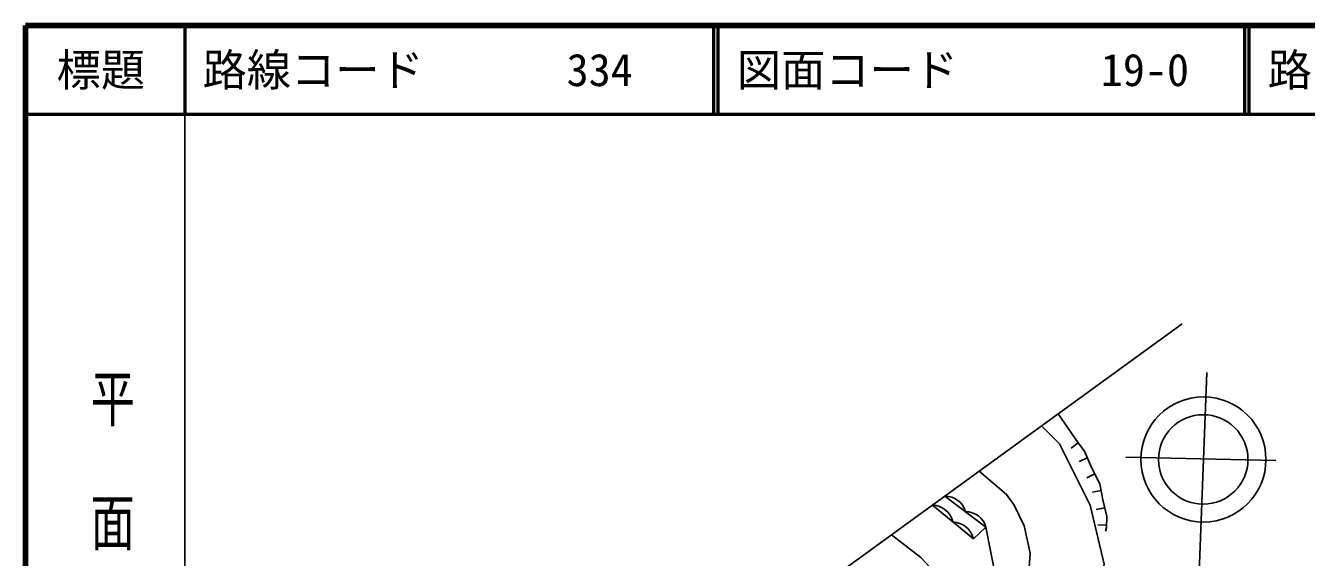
# Model space of a CAD drawing. Units: millimetres, scale not verified. Extents: x 40000 to 680000, y 20000 to 380000.
# Drawn here: x 40000 to 184758, y 319928 to 380000 of the extents above; entities that cross this region are included whole.
import ezdxf
from ezdxf.enums import TextEntityAlignment as Align

# ---------------------------------------------------------------- set-up
doc = ezdxf.new("R2010")
doc.units = ezdxf.units.MM
doc.header["$LTSCALE"] = 1000
for name, color, linetype, lineweight in [('M-BGD', 7, 'Continuous', 25), ('M-BMK-SRVR', 3, 'Continuous', 25), ('M-TTL', 2, 'Continuous', 140), ('M-TTL-BAND', 7, 'Continuous', 25), ('M-TTL-LINE', 7, 'Continuous', 50)]:
    doc.layers.add(name, color=color, linetype=linetype, lineweight=lineweight)
doc.layers.add('M-TTL-TXT', color=7, linetype='Continuous')
doc.styles.add('@ＭＳ ゴシック', font='')
doc.styles.add('ＭＳ ゴシック', font='')
doc.styles.get('@ＭＳ ゴシック').set_extended_font_data('@MS Gothic')
doc.styles.get('ＭＳ ゴシック').set_extended_font_data('MS Gothic')

msp = doc.modelspace()

# ---------------------------------------------------------------- linework, layer by layer
at = {"layer": 'M-BGD'}
for p, q in [((156705, 336144), (158978, 332867)), ((158978, 332867), (158172, 332274)), ((160004, 331164), (159090, 330759)), ((181290, 330876), (164362, 331260)), ((160849, 329351), (159954, 328904)), ((161553, 327497), (160573, 327298)), ((147118, 322037), (142509, 325837)), ((148539, 323340), (143900, 326847)), ((161967, 325540), (160991, 325323)), ((148539, 323340), (147118, 322037)), ((162169, 323565), (161169, 323586))]:
    msp.add_line(p, q, dxfattribs=at)
for points in [[(173508, 340810), (172477, 314319), (173481, 316969), (172028, 318811)], [(159807, 309209), (161900, 319162), (160320, 325837), (156845, 332748), (154837, 334788)], [(158978, 332867), (159662, 331936), (160478, 330093), (161400, 328250), (161768, 326433), (162190, 324537), (162163, 323300), (162058, 322905)], [(147786, 329669), (150870, 327013), (151739, 325829), (152844, 323498), (153555, 320418), (153397, 318246), (152923, 315402), (152252, 313111), (150852, 308288)], [(150037, 308439), (149645, 317614), (148539, 323340)], [(137870, 322469), (141191, 319906), (145378, 315443), (149327, 308570)]]:
    msp.add_lwpolyline(points, dxfattribs=at)
for centre, radius in [((173123, 330991), 7068), ((173096, 330991), 5056)]:
    msp.add_circle(centre, radius, dxfattribs=at)
for centre, radius, start, end in [((142401, 323359), 2480, 13.47389, 87.52141), ((143936, 324483), 2364, 14.96216, 90.87601), ((146256, 322730), 2364, 14.96216, 90.87601), ((144706, 321459), 2480, 13.47389, 87.52141)]:
    msp.add_arc(centre, radius, start, end, dxfattribs=at)
at = {"layer": 'M-BMK-SRVR'}
msp.add_line((131368, 317748), (170724, 346323), dxfattribs=at)
at = {"layer": 'M-TTL'}
for p, q in [((40000, 380000), (40000, 20000)), ((680000, 380000), (40000, 380000))]:
    msp.add_line(p, q, dxfattribs=at)
at = {"layer": 'M-TTL-BAND'}
msp.add_line((58000, 370000), (58000, 20000), dxfattribs=at)
at = {"layer": 'M-TTL-LINE'}
for p, q in [((58000, 380000), (58000, 370000)), ((117750, 380000), (117750, 370000)), ((118250, 380000), (118250, 370000)), ((177750, 380000), (177750, 370000)), ((178250, 380000), (178250, 370000)), ((40000, 370000), (680000, 370000))]:
    msp.add_line(p, q, dxfattribs=at)

# ---------------------------------------------------------------- texts
at = {"layer": 'M-TTL-BAND', "style": '@ＭＳ ゴシック', "width": 1.4}
msp.add_text('平  面  図', height=3666, rotation=270, dxfattribs=at).set_placement((49777, 306475), align=Align.MIDDLE_RIGHT)
at = {"layer": 'M-TTL-TXT', "style": 'ＭＳ ゴシック'}
msp.add_text('標題', height=3666, dxfattribs=at).set_placement((48500, 375000), align=Align.MIDDLE_CENTER)
for s, p in [('路線コード', (60000, 375000)), ('334', (101142, 375000)), ('図面コード', (120380, 375000)), ('19-0', (161521, 375000)), ('路 線 名', (180380, 375000))]:
    msp.add_text(s, height=3666, dxfattribs=at).set_placement(p, align=Align.MIDDLE_LEFT)

doc.saveas('drawing.dxf')
